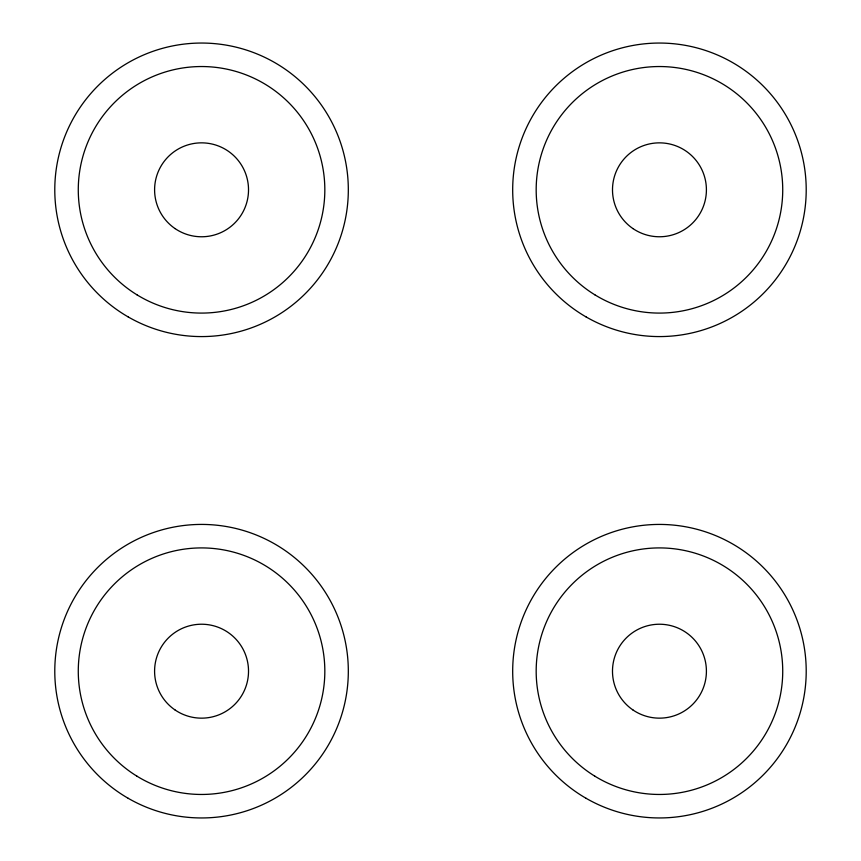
<?xml version="1.0" encoding="UTF-8"?>
<svg xmlns="http://www.w3.org/2000/svg" width="861" height="861" viewBox="0 0 861 861"><rect width="100%" height="100%" fill="white"/><g stroke="black" fill="none" stroke-linecap="round" stroke-linejoin="round"><path stroke-width="1.29" d="M586.072 316.913A146.757 146.757 0 0 0 806.208 189.807A146.757 146.757 0 0 0 586.072 62.713A146.757 146.757 0 0 0 586.072 316.913M594.865 294.817A123.284 123.284 0 0 0 782.681 193.241A123.284 123.284 0 0 0 600.806 81.375A123.284 123.284 0 0 0 594.865 294.817M632.975 228.595A46.968 46.968 0 0 0 706.278 193.348A46.968 46.968 0 0 0 639.099 147.489A46.968 46.968 0 0 0 632.975 228.595M128.171 316.913A146.757 146.757 0 0 0 348.318 189.807A146.757 146.757 0 0 0 128.171 62.713A146.757 146.757 0 0 0 128.171 316.913M136.964 294.817A123.284 123.284 0 0 0 324.78 193.241A123.284 123.284 0 0 0 142.904 81.375A123.284 123.284 0 0 0 136.964 294.817M175.074 228.595A46.968 46.968 0 0 0 248.388 193.348A46.968 46.968 0 0 0 181.197 147.489A46.968 46.968 0 0 0 175.074 228.595M586.072 798.287A146.757 146.757 0 0 0 806.208 671.193A146.757 146.757 0 0 0 586.072 544.087A146.757 146.757 0 0 0 586.072 798.287M594.865 776.192A123.284 123.284 0 0 0 782.681 674.615A123.284 123.284 0 0 0 600.806 562.75A123.284 123.284 0 0 0 594.865 776.192M632.975 709.981A46.968 46.968 0 0 0 706.278 674.723A46.968 46.968 0 0 0 639.099 628.864A46.968 46.968 0 0 0 632.975 709.981M128.171 798.287A146.757 146.757 0 0 0 348.318 671.193A146.757 146.757 0 0 0 128.171 544.087A146.757 146.757 0 0 0 128.171 798.287M136.964 776.192A123.284 123.284 0 0 0 324.78 674.615A123.284 123.284 0 0 0 142.904 562.75A123.284 123.284 0 0 0 136.964 776.192M175.074 709.981A46.968 46.968 0 0 0 248.388 674.723A46.968 46.968 0 0 0 181.197 628.864A46.968 46.968 0 0 0 175.074 709.981"/></g></svg>
